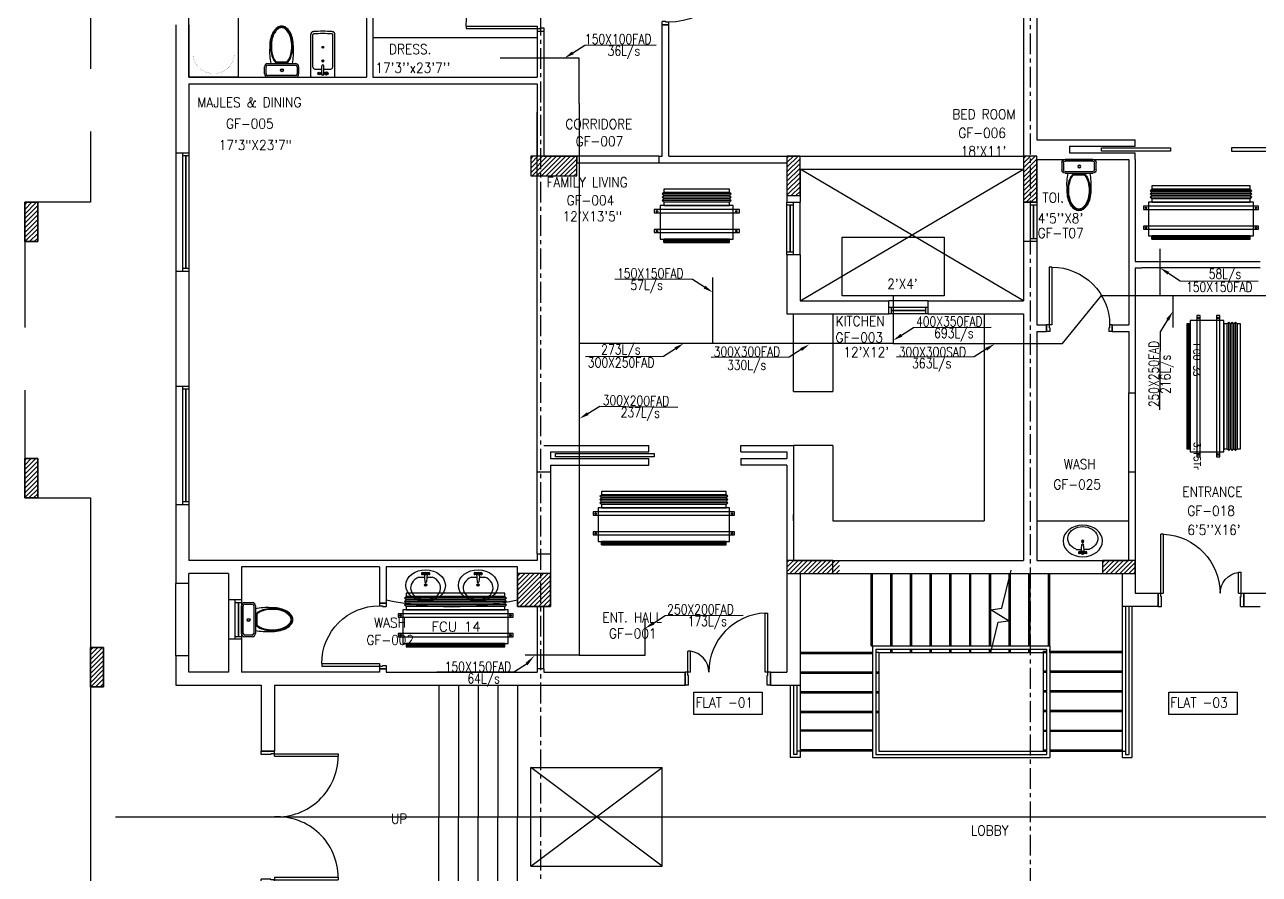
# Model space of a CAD drawing. Header units: millimetres. Extents: x -1288794 to 2153086, y -2701644 to -1335282.
# Drawn here: x 1251158 to 1269945, y -1492444 to -1479519 of the extents above; entities that cross this region are included whole.
import ezdxf

# ---------------------------------------------------------------- set-up
doc = ezdxf.new("R2010")
doc.units = ezdxf.units.MM
doc.header["$LTSCALE"] = 100
doc.linetypes.add('CENTER', pattern=[50.8, 31.75, -6.35, 6.35, -6.35])
doc.linetypes.add('DASHED2', pattern=[9.525, 6.35, -3.175])
for name, color, linetype in [('A-ANNO-TEXT', 8, 'Continuous'), ('A-DOOR', 4, 'Continuous'), ('A-FLOR-OVHD', 4, 'DASHED2'), ('A-FLOR-PFIX', 8, 'Continuous'), ('A-FLOR-SPCL', 8, 'Continuous'), ('A-FLOR-STRS', 8, 'Continuous'), ('A-GLAZ', 5, 'Continuous'), ('A-GRID', 253, 'CENTER'), ('A-WALL-FULL', 8, 'Continuous'), ('AC-FAD', 6, 'Continuous'), ('AC-FAD TEXT', 6, 'Continuous'), ('AC-HLTEXT', 100, 'Continuous'), ('AC-SAD TEXT', 3, 'Continuous'), ('FCU-AC', 160, 'Continuous'), ('LINE', 1, 'Continuous'), ('S-COL- HACT.', 9, 'Continuous'), ('S-COL.', 8, 'Continuous')]:
    doc.layers.add(name, color=color, linetype=linetype)
doc.styles.add('ROMAND', font='romand')
doc.styles.add('ROMANS', font='romans.shx', dxfattribs={"width": 0.8})
doc.styles.add('SIMPLEX', font='simplex.shx', dxfattribs={"width": 0.8})
pattern_1 = [(45, (2375513.17, -1109556.65), (-35.355339, 35.355339), [])]

# ---------------------------------------------------------------- blocks, each defined once
blk = doc.blocks.new('D-200-DOUBLE')
for p, q in [((40, 200), (40, 1170)), ((40, 1170), (80, 1170)), ((80, 200), (80, 1170)), ((1920, 200), (1920, 1170)), ((1920, 1170), (1960, 1170)), ((1960, 200), (1960, 1170)), ((80, 200), (0, 200)), ((0, 200), (0, 0)), ((40, 200), (40, 148)), ((1920, 200), (1960, 200)), ((2000, 200), (1960, 200)), ((1960, 200), (1960, 148)), ((2000, 200), (2000, 0)), ((50, 0), (0, 0)), ((40, 148), (50, 148)), ((50, 148), (50, 0)), ((1950, 148), (1950, 0)), ((1960, 148), (1950, 148)), ((2000, 0), (1950, 0))]:
    blk.add_line(p, q)
at = {"linetype": 'Continuous'}
for centre, start, end in [((73, 242), 357.4314, 89.5378), ((1927, 242), 90.4622, 182.5686)]:
    blk.add_arc(centre, 928, start, end, dxfattribs=at)
blk = doc.blocks.new('D-120-R1')
for p, q in [((-80, 1180), (-40, 1180)), ((-80, 1180), (-80, 100)), ((-40, 1180), (-40, 55)), ((-1200, 100), (-1160, 100)), ((-1200, 100), (-1200, 0)), ((-1160, 100), (-1160, 55)), ((-1160, 55), (-1150, 55)), ((-1150, 55), (-1150, 0)), ((-80, 100), (0, 100)), ((-50, 55), (-40, 55)), ((-50, 55), (-50, 0)), ((-50, 0), (0, 0)), ((0, 100), (0, 0)), ((-1200, 0), (-1150, 0))]:
    blk.add_line(p, q)
at = {"linetype": 'Continuous'}
blk.add_arc((-80, 100), 1080, 90, 180, dxfattribs=at)
blk = doc.blocks.new('D-100-R1')
for p, q in [((-80, 980), (-80, 100)), ((-80, 980), (-40, 980)), ((-40, 980), (-40, 55)), ((-1000, 100), (-1000, 0)), ((-1000, 100), (-960, 100)), ((-960, 100), (-960, 55)), ((-960, 55), (-950, 55)), ((-950, 55), (-950, 0)), ((-80, 100), (0, 100)), ((-50, 55), (-50, 0)), ((-50, 55), (-40, 55)), ((-50, 0), (0, 0)), ((0, 100), (0, 0)), ((-1000, 0), (-950, 0))]:
    blk.add_line(p, q)
at = {"linetype": 'Continuous'}
blk.add_arc((-80, 100), 880, 90, 180, dxfattribs=at)
blk = doc.blocks.new('WC-1')
for p, q in [((-210, 0), (210, 0)), ((-260, -160), (-260, -50)), ((-235, -160), (-235, -50)), ((-210, -25), (210, -25)), ((210, -185), (-210, -185)), ((235, -50), (235, -160)), ((260, -50), (260, -160)), ((210, -210), (-210, -210)), ((91, -223), (-91, -223)), ((86, -235), (-86, -235))]:
    blk.add_line(p, q)
for radius in [22.1, 17.1]:
    blk.add_circle((-6, -107), radius)
for centre, radius, start, end in [((-210, -50), 50, 90, 180), ((-210, -160), 50, 180, 270), ((-210, -50), 25, 90, 180), ((-210, -160), 25, 180, 270), ((210, -50), 50, 360, 90), ((210, -50), 25, 360, 90), ((210, -160), 25, 270, 360), ((210, -160), 50, 270, 360), ((722, -383), 904, 168.9529, 184.0632), ((352, -470), 520, 166.4766, 180), ((352, -470), 507, 166.4766, 180), ((178, -428), 341, 149.8586, 166.4766), ((178, -428), 328, 149.8586, 166.4766), ((69, -365), 214, 138.4152, 149.8586), ((69, -365), 201, 139.9943, 149.8586), ((-69, -365), 201, 30.1414, 40.0057), ((-69, -365), 214, 30.1414, 41.5848), ((-178, -428), 328, 13.5234, 30.1414), ((-178, -428), 341, 13.5234, 30.1414), ((-352, -470), 507, 360, 13.5234), ((-352, -470), 520, 360, 13.5234), ((352, -470), 532, 177.5541, 180), ((352, -470), 532, 180, 193.5234), ((352, -470), 520, 180, 193.5234), ((352, -470), 507, 180, 193.5234), ((-352, -470), 507, 346.4766, 360), ((-352, -470), 520, 346.4766, 360), ((-352, -470), 532, 346.4766, 360), ((-352, -470), 532, 360, 2.4459), ((178, -512), 353, 193.5234, 210.1414), ((178, -512), 341, 193.5234, 210.1414), ((178, -512), 328, 193.5234, 210.1414), ((69, -575), 226, 210.1414, 234.4972), ((69, -575), 214, 210.1414, 234.4972), ((69, -575), 201, 210.1414, 234.4972), ((0, -672), 95.9, 234.4972, 270), ((0, -672), 83.4, 234.4972, 270), ((0, -672), 83.4, 270, 305.5028), ((0, -672), 95.9, 270, 305.5028), ((-69, -575), 201, 305.5028, 329.8586), ((-69, -575), 214, 305.5028, 329.8586), ((-69, -575), 226, 305.5028, 329.8586), ((-178, -512), 328, 329.8586, 346.4766), ((-178, -512), 341, 329.8586, 346.4766), ((-178, -512), 353, 329.8586, 346.4766), ((0, -672), 108, 234.4972, 270), ((0, -672), 108, 270, 305.5028)]:
    blk.add_arc(centre, radius, start, end)
at = {"linetype": 'Continuous', "ltscale": 50}
blk.add_arc((-722, -383), 904, 355.9368, 11.0471, dxfattribs=at)
blk = doc.blocks.new('BIDET-1')
for p, q in [((175, 0), (-175, 0)), ((-185, -10), (-185, -649)), ((-150, -155), (-150, -649)), ((-15, -125), (-120, -125)), ((-39, -59), (-69, -59)), ((-54, -44), (-54, -74)), ((-15, -54), (-15, -174)), ((15, -54), (15, -174)), ((120, -125), (15, -125)), ((39, -59), (69, -59)), ((54, -44), (54, -74)), ((150, -155), (150, -649)), ((185, -10), (185, -649)), ((12, -250), (-12, -250)), ((-9, -259), (9, -241)), ((-9, -241), (9, -259)), ((0, -238), (0, -262))]:
    blk.add_line(p, q)
for centre, radius in [((-54, -59), 25), ((-54, -59), 20), ((-54, -59), 15.2), ((-54, -59), 10.2), ((54, -59), 20), ((54, -59), 15.2), ((54, -59), 10.2), ((0, -250), 17.5), ((0, -250), 12.5), ((0, -457), 12.5), ((0, -457), 10)]:
    blk.add_circle(centre, radius)
for centre, radius, start, end in [((-175, -10), 10, 90, 180), ((175, -10), 10, 0, 90), ((-120, -155), 30, 90, 180), ((0, -54), 20, 318.5904, 221.4096), ((0, -54), 15, 0, 180), ((0, -174), 15, 180, 0), ((120, -155), 30, 0, 90), ((-140, -649), 45, 180, 265.2062), ((-140, -649), 10, 180, 265.2062), ((0, 1020), 1720, 265.2062, 274.7938), ((0, 1020), 1685, 265.2062, 274.7938), ((140, -649), 10, 274.7938, 0), ((140, -649), 45, 274.7938, 0)]:
    blk.add_arc(centre, radius, start, end)
blk = doc.blocks.new('BT-2')
blk.add_lwpolyline([(0, 750), (1700, 750), (1700, 0), (0, 0)], close=True)
at = {"const_width": 2}
blk.add_lwpolyline([(60, 690), (1340, 690, -0.414214), (1640, 390), (1640, 360, -0.414214), (1340, 60), (60, 60)], format="xyb", close=True, dxfattribs=at)
blk.add_circle((125, 375), 31.9)
blk = doc.blocks.new('W-180')
for p, q in [((1800, 100), (0, 100)), ((1800, 0), (0, 0)), ((40, 0), (40, 100)), ((1760, 100), (1760, 0))]:
    blk.add_line(p, q)
at = {"linetype": 'Continuous'}
for p, q in [((1760, 53), (40, 53)), ((1760, 47), (40, 47))]:
    blk.add_line(p, q, dxfattribs=at)
blk = doc.blocks.new('W-80')
for p, q in [((800, 100), (0, 100)), ((800, 0), (0, 0)), ((40, 0), (40, 100)), ((760, 100), (760, 0))]:
    blk.add_line(p, q)
at = {"linetype": 'Continuous'}
for p, q in [((760, 53), (40, 53)), ((760, 47), (40, 47))]:
    blk.add_line(p, q, dxfattribs=at)
blk = doc.blocks.new('D-130-R')
for p, q in [((1220, 200), (1220, 1100)), ((1220, 1100), (1260, 1100)), ((1260, 200), (1260, 1100)), ((80, 520), (40, 520)), ((40, 200), (40, 520)), ((80, 200), (80, 520)), ((0, 0), (0, 200)), ((80, 200), (0, 200)), ((40, 150), (40, 200)), ((1300, 200), (1220, 200)), ((1260, 150), (1260, 200)), ((1300, 0), (1300, 200)), ((50, 0), (0, 0)), ((50, 150), (40, 150)), ((50, 0), (50, 150)), ((1260, 150), (1250, 150)), ((1250, 0), (1250, 150)), ((1300, 0), (1250, 0))]:
    blk.add_line(p, q)
for centre, radius, start, end in [((1260, 200), 900, 92.5473, 180), ((40, 200), 320, 0, 82.8192)]:
    blk.add_arc(centre, radius, start, end)
blk = doc.blocks.new('LAV-2')
for p, q in [((-21, 393), (-55, 399)), ((-24, 385), (-49, 381)), ((-24, 377), (-49, 381)), ((-25, 381), (-13, 258)), ((-19, 381), (17, 381)), ((-1, 363), (-1, 399)), ((23, 381), (11, 257)), ((53, 399), (20, 393)), ((47, 381), (23, 385)), ((47, 381), (23, 376)), ((-102, 330), (-23, 330)), ((-21, 369), (-55, 363)), ((53, 363), (20, 369)), ((21, 329), (101, 329))]:
    blk.add_line(p, q)
for centre, radius in [((-1, 381), 24), ((-1, 381), 18), ((-1, 209), 18), ((-1, 209), 13.2)]:
    blk.add_circle(centre, radius)
blk.add_arc((-1, 257), 12, 179.8053, 359.8053)
for centre, major_axis, ratio in [((-1, 202), (-300, 1), 0.8), ((53, 381), (0.1, 18), 0.333333)]:
    blk.add_ellipse(centre, major_axis=major_axis, ratio=ratio)
at = {"extrusion": (0, 0, -1)}
blk.add_ellipse((-55, 381), major_axis=(0.1, 18), ratio=0.333333, dxfattribs=at)
blk.add_ellipse((-1, 166), major_axis=(-228, 1), ratio=0.8, start_param=5.174, end_param=10.533963)
for points, knots in [([(-55, 365), (-55, 366), (-55, 366), (-55, 366), (-55, 366), (-56, 367), (-56, 368), (-57, 370), (-57, 371), (-58, 374), (-58, 375), (-58, 379), (-58, 381), (-58, 386), (-58, 388), (-57, 392), (-57, 393), (-56, 394), (-56, 395), (-55, 396), (-55, 396), (-55, 396), (-55, 397), (-55, 397)], [3.378318, 3.378318, 3.378318, 3.378318, 3.519844, 3.519844, 3.66137, 3.66137, 3.925951, 3.925951, 4.190531, 4.190531, 4.455112, 4.455112, 4.86737, 4.86737, 5.279628, 5.279628, 5.565785, 5.565785, 5.785568, 5.785568, 5.957, 5.957, 6.04646, 6.04646, 6.04646, 6.04646]), ([(-55, 397), (-55, 397), (-54, 396), (-54, 396), (-54, 396), (-53, 395), (-53, 394), (-52, 392), (-52, 391), (-52, 388), (-51, 387), (-51, 383), (-51, 381), (-51, 376), (-52, 374), (-52, 370), (-53, 369), (-53, 368), (-54, 367), (-54, 366), (-54, 366), (-55, 366), (-55, 365), (-55, 365)], [0.236726, 0.236726, 0.236726, 0.236726, 0.378252, 0.378252, 0.519778, 0.519778, 0.784358, 0.784358, 1.048939, 1.048939, 1.313519, 1.313519, 1.725777, 1.725777, 2.138035, 2.138035, 2.424192, 2.424192, 2.643976, 2.643976, 2.815407, 2.815407, 2.904867, 2.904867, 2.904867, 2.904867]), ([(53, 396), (53, 396), (53, 396), (53, 396), (53, 395), (52, 394), (52, 394), (51, 392), (51, 390), (50, 388), (50, 386), (50, 383), (50, 380), (50, 376), (50, 373), (51, 370), (51, 369), (52, 367), (52, 367), (53, 366), (53, 365), (53, 365), (53, 365), (53, 365)], [0.236726, 0.236726, 0.236726, 0.236726, 0.378252, 0.378252, 0.519778, 0.519778, 0.784358, 0.784358, 1.048939, 1.048939, 1.313519, 1.313519, 1.725777, 1.725777, 2.138035, 2.138035, 2.424192, 2.424192, 2.643976, 2.643976, 2.815407, 2.815407, 2.904867, 2.904867, 2.904867, 2.904867]), ([(53, 365), (53, 365), (53, 365), (54, 366), (54, 366), (55, 367), (55, 368), (56, 370), (56, 371), (56, 373), (57, 375), (57, 379), (57, 381), (57, 386), (56, 388), (56, 391), (55, 392), (55, 394), (54, 395), (54, 396), (54, 396), (54, 396), (53, 396), (53, 396)], [3.378318, 3.378318, 3.378318, 3.378318, 3.519844, 3.519844, 3.66137, 3.66137, 3.925951, 3.925951, 4.190531, 4.190531, 4.455112, 4.455112, 4.86737, 4.86737, 5.279628, 5.279628, 5.565785, 5.565785, 5.785568, 5.785568, 5.957, 5.957, 6.04646, 6.04646, 6.04646, 6.04646])]:
    blk.add_open_spline(points, degree=3, knots=knots)
blk = doc.blocks.new('W-60')
for p, q in [((600, 100), (0, 100)), ((600, 0), (0, 0)), ((40, 0), (40, 100)), ((560, 100), (560, 0))]:
    blk.add_line(p, q)
at = {"linetype": 'Continuous'}
for p, q in [((560, 53), (40, 53)), ((560, 47), (40, 47))]:
    blk.add_line(p, q, dxfattribs=at)
blk = doc.blocks.new('fcu 3.5 tr')
at = {"layer": 'FCU-AC'}
h = blk.add_hatch(dxfattribs=at)
h.set_pattern_fill('NET', color=3)
h.paths.add_polyline_path([(100970, -1580238), (99070, -1580238), (99070, -1580288), (100970, -1580288)])
for p, q in [((99045, -1579550), (99070, -1579525)), ((100995, -1579550), (99045, -1579550)), ((99045, -1579550), (99070, -1579575)), ((99045, -1579600), (99070, -1579575)), ((100995, -1579600), (99045, -1579600)), ((99045, -1579600), (99070, -1579625)), ((99045, -1579650), (99070, -1579625)), ((100995, -1579650), (99045, -1579650)), ((99045, -1579650), (99070, -1579675)), ((100970, -1579525), (99070, -1579525)), ((100970, -1579575), (99070, -1579575)), ((100970, -1579575), (99070, -1579575)), ((100970, -1579625), (99070, -1579625)), ((100970, -1579625), (99070, -1579625)), ((100995, -1579550), (100970, -1579525)), ((100995, -1579550), (100970, -1579575)), ((100995, -1579600), (100970, -1579575)), ((100995, -1579600), (100970, -1579625)), ((100995, -1579650), (100970, -1579625)), ((100995, -1579650), (100970, -1579675))]:
    blk.add_line(p, q, dxfattribs=at)
at = {"layer": 'FCU-AC', "color": 1}
for p, q in [((100970, -1579475), (99070, -1579475)), ((99070, -1579475), (99070, -1579525)), ((99070, -1579525), (100970, -1579525)), ((100970, -1579525), (100970, -1579475)), ((100970, -1579675), (99070, -1579675)), ((99070, -1579675), (99070, -1579725)), ((99070, -1579725), (100970, -1579725)), ((100970, -1579725), (100970, -1579675))]:
    blk.add_line(p, q, dxfattribs=at)
at = {"layer": 'FCU-AC', "color": 6}
for points in [[(98945, -1579838), (101095, -1579838), (101095, -1579788), (98945, -1579788)], [(98945, -1580138), (101095, -1580138), (101095, -1580088), (98945, -1580088)]]:
    blk.add_lwpolyline(points, close=True, dxfattribs=at)
at = {"layer": 'FCU-AC'}
blk.add_lwpolyline([(99020, -1580238), (101020, -1580238), (101020, -1579725), (99020, -1579725)], close=True, dxfattribs=at)
at = {"layer": 'FCU-AC', "color": 3}
blk.add_lwpolyline([(99070, -1580288), (100970, -1580288), (100970, -1580238), (99070, -1580238)], close=True, dxfattribs=at)
at = {"layer": 'FCU-AC', "color": 6}
for centre in [(98982, -1579813), (101057, -1579813), (98982, -1580113), (101057, -1580113)]:
    blk.add_circle(centre, 12.5, dxfattribs=at)
blk = doc.blocks.new('fcu 2.5 tr')
h = blk.add_hatch()
h.set_pattern_fill('NET', color=3)
h.paths.add_polyline_path([(83172, -1587743), (81672, -1587743), (81672, -1587793), (83172, -1587793)])
at = {"layer": 'FCU-AC', "color": 1}
for p, q in [((83172, -1586980), (81672, -1586980)), ((81672, -1586980), (81672, -1587030)), ((83172, -1587030), (83172, -1586980)), ((81672, -1587030), (83172, -1587030)), ((83172, -1587180), (81672, -1587180)), ((81672, -1587180), (81672, -1587230)), ((81672, -1587230), (83172, -1587230)), ((83172, -1587230), (83172, -1587180))]:
    blk.add_line(p, q, dxfattribs=at)
at = {"layer": 'FCU-AC'}
for p, q in [((81672, -1587030), (81647, -1587055)), ((83197, -1587055), (81647, -1587055)), ((81672, -1587080), (81647, -1587055)), ((81672, -1587080), (81647, -1587105)), ((83197, -1587105), (81647, -1587105)), ((81672, -1587130), (81647, -1587105)), ((81672, -1587130), (81647, -1587155)), ((83197, -1587155), (81647, -1587155)), ((81672, -1587180), (81647, -1587155)), ((83172, -1587030), (81672, -1587030)), ((83172, -1587080), (81672, -1587080)), ((83172, -1587080), (81672, -1587080)), ((83172, -1587130), (81672, -1587130)), ((83172, -1587130), (81672, -1587130)), ((83197, -1587055), (83172, -1587030)), ((83197, -1587055), (83172, -1587080)), ((83197, -1587105), (83172, -1587080)), ((83197, -1587105), (83172, -1587130)), ((83197, -1587155), (83172, -1587130)), ((83197, -1587155), (83172, -1587180))]:
    blk.add_line(p, q, dxfattribs=at)
at = {"layer": 'FCU-AC', "color": 6}
for points in [[(81547, -1587343), (83297, -1587343), (83297, -1587293), (81547, -1587293)], [(81547, -1587643), (83297, -1587643), (83297, -1587593), (81547, -1587593)]]:
    blk.add_lwpolyline(points, close=True, dxfattribs=at)
at = {"layer": 'FCU-AC'}
blk.add_lwpolyline([(81622, -1587743), (83222, -1587743), (83222, -1587230), (81622, -1587230)], close=True, dxfattribs=at)
at = {"layer": 'FCU-AC', "color": 3}
blk.add_lwpolyline([(81672, -1587793), (83172, -1587793), (83172, -1587743), (81672, -1587743)], close=True, dxfattribs=at)
at = {"layer": 'FCU-AC', "color": 6}
for centre in [(81584, -1587318), (83259, -1587318), (81584, -1587618), (83259, -1587618)]:
    blk.add_circle(centre, 12.5, dxfattribs=at)
blk = doc.blocks.new('fcu-1    1.5 tr')
h = blk.add_hatch()
h.set_pattern_fill('NET', color=3)
h.paths.add_polyline_path([(78733, -1589179), (77733, -1589179), (77733, -1589229), (78733, -1589229)])
at = {"color": 3}
blk.add_lwpolyline([(77733, -1589229), (78733, -1589229), (78733, -1589179), (77733, -1589179)], close=True, dxfattribs=at)
at = {"layer": 'FCU-AC', "color": 5}
for p, q in [((77733, -1588466), (77708, -1588491)), ((78758, -1588491), (78733, -1588466)), ((78758, -1588491), (77708, -1588491)), ((77733, -1588516), (77708, -1588491)), ((77733, -1588516), (77708, -1588541)), ((78758, -1588541), (77708, -1588541)), ((77733, -1588566), (77708, -1588541)), ((77733, -1588566), (77708, -1588591)), ((78758, -1588591), (77708, -1588591)), ((77733, -1588616), (77708, -1588591)), ((78733, -1588516), (77733, -1588516)), ((78733, -1588566), (77733, -1588566)), ((78758, -1588491), (78733, -1588516)), ((78758, -1588541), (78733, -1588516)), ((78758, -1588541), (78733, -1588566)), ((78758, -1588591), (78733, -1588566)), ((78758, -1588591), (78733, -1588616))]:
    blk.add_line(p, q, dxfattribs=at)
at = {"layer": 'FCU-AC', "color": 1}
for p, q in [((78733, -1588416), (77733, -1588416)), ((77733, -1588416), (77733, -1588466)), ((77733, -1588466), (78733, -1588466)), ((78733, -1588466), (78733, -1588416)), ((78733, -1588616), (77733, -1588616)), ((77733, -1588616), (77733, -1588666)), ((77733, -1588666), (78733, -1588666)), ((78733, -1588666), (78733, -1588616))]:
    blk.add_line(p, q, dxfattribs=at)
at = {"layer": 'FCU-AC'}
for p, q in [((78733, -1588466), (77733, -1588466)), ((78788, -1588666), (77678, -1588666)), ((77678, -1588666), (77678, -1589179)), ((78788, -1589179), (78788, -1588666)), ((77678, -1589179), (78788, -1589179))]:
    blk.add_line(p, q, dxfattribs=at)
at = {"layer": 'FCU-AC', "color": 2}
for p, q in [((78733, -1588516), (77733, -1588516)), ((78733, -1588566), (77733, -1588566))]:
    blk.add_line(p, q, dxfattribs=at)
at = {"layer": 'FCU-AC', "color": 6}
for points in [[(77583, -1588779), (78883, -1588779), (78883, -1588729), (77583, -1588729)], [(77583, -1589079), (78883, -1589079), (78883, -1589029), (77583, -1589029)]]:
    blk.add_lwpolyline(points, close=True, dxfattribs=at)
for centre in [(77629, -1588755), (78837, -1588755), (77629, -1589055), (78837, -1589055)]:
    blk.add_circle(centre, 12.5, dxfattribs=at)

msp = doc.modelspace()

# ---------------------------------------------------------------- hatches: boundary and pattern name
at = {"layer": 'S-COL- HACT.', "linetype": 'Continuous', "ltscale": 3}
h = msp.add_hatch(dxfattribs=at)
h.set_pattern_fill('ANSI31', color=256, scale=400, style=0)
h.set_pattern_definition(pattern_1)
h.paths.add_polyline_path([(1259558, -1481518.6), (1258858, -1481518.6), (1258858, -1481818.6), (1259558, -1481818.6)])
h = msp.add_hatch(dxfattribs=at)
h.set_pattern_fill('ANSI31', color=256, scale=400, style=0)
h.set_pattern_definition(pattern_1)
h.paths.add_polyline_path([(1262758, -1481518.6), (1262758, -1482118.6), (1262958, -1482118.6), (1262958, -1481518.6)])
h = msp.add_hatch(dxfattribs=at)
h.set_pattern_fill('ANSI31', color=256, scale=400, style=0)
h.set_pattern_definition(pattern_1)
h.paths.add_polyline_path([(1266358, -1481518.6), (1266358, -1482218.6), (1266558, -1482218.6), (1266558, -1481518.6)])
h = msp.add_hatch(dxfattribs=at)
h.set_pattern_fill('ANSI31', color=256, scale=400, style=0)
h.set_pattern_definition(pattern_1)
h.paths.add_polyline_path([(1251158, -1482218.6), (1251158, -1482818.6), (1251358, -1482818.6), (1251358, -1482218.6)])
h = msp.add_hatch(dxfattribs=at)
h.set_pattern_fill('ANSI31', color=256, scale=400, style=0)
h.set_pattern_definition(pattern_1)
h.paths.add_polyline_path([(1251158, -1486118.6), (1251158, -1486718.6), (1251358, -1486718.6), (1251358, -1486118.6)])
h = msp.add_hatch(dxfattribs=at)
h.set_pattern_fill('ANSI31', color=256, scale=400, style=0)
h.set_pattern_definition(pattern_1)
h.paths.add_polyline_path([(1262758, -1487868.6), (1263558, -1487868.6), (1263558, -1487668.6), (1262758, -1487668.6)])
h = msp.add_hatch(dxfattribs=at)
h.set_pattern_fill('ANSI31', color=256, scale=400, style=0)
h.set_pattern_definition(pattern_1)
h.paths.add_polyline_path([(1267558, -1487868.6), (1268058, -1487868.6), (1268058, -1487668.6), (1267558, -1487668.6)])
h = msp.add_hatch(dxfattribs=at)
h.set_pattern_fill('ANSI31', color=256, scale=400, style=0)
h.set_pattern_definition(pattern_1)
h.paths.add_polyline_path([(1258658, -1488368.6), (1259158, -1488368.6), (1259158, -1487868.6), (1258658, -1487868.6)])
h = msp.add_hatch(dxfattribs=at)
h.set_pattern_fill('ANSI31', color=256, scale=400, style=0)
h.set_pattern_definition(pattern_1)
h.paths.add_polyline_path([(1258658, -1488368.6), (1259158, -1488368.6), (1259158, -1487868.6), (1258658, -1487868.6)])
h = msp.add_hatch(dxfattribs=at)
h.set_pattern_fill('ANSI31', color=256, scale=400, style=0)
h.set_pattern_definition(pattern_1)
h.paths.add_polyline_path([(1252158, -1488993.6), (1252158, -1489593.6), (1252358, -1489593.6), (1252358, -1488993.6)])

# ---------------------------------------------------------------- linework, layer by layer
for p, q in [((1258958, -1479718.6), (1256458, -1479718.6)), ((1256458, -1480318.6), (1258958, -1480318.6)), ((1258958, -1486318.6), (1258958, -1480850))]:
    msp.add_line(p, q)
at = {"layer": 'A-ANNO-TEXT', "color": 5}
for points in [[(1261339, -1489671.5), (1262381.3, -1489671.5), (1262381.3, -1490013.9), (1261339, -1490013.9)], [(1268567.1, -1489671.5), (1269609.4, -1489671.5), (1269609.4, -1490013.9), (1268567.1, -1490013.9)]]:
    msp.add_lwpolyline(points, close=True, dxfattribs=at)
at = {"layer": 'A-DOOR', "ltscale": 3}
for points in [[(1267542, -1481443.6), (1267542, -1481393.6), (1268592, -1481393.6), (1268592, -1481443.6), (1267542, -1481443.6)], [(1270574, -1481443.6), (1270574, -1481393.6), (1269524, -1481393.6), (1269524, -1481443.6), (1270574, -1481443.6)], [(1259237.9, -1486093.6), (1259237.9, -1486043.6), (1260737.9, -1486043.6), (1260737.9, -1486093.6), (1259237.9, -1486093.6)]]:
    msp.add_lwpolyline(points, dxfattribs=at)
at = {"layer": 'A-FLOR-OVHD', "linetype": 'Continuous', "ltscale": 3}
for p, q in [((1260808, -1481518.6), (1259558, -1481518.6)), ((1259558, -1481618.6), (1260808, -1481618.6)), ((1268158, -1483118.6), (1269958, -1483118.6)), ((1269958, -1483218.6), (1268158, -1483218.6)), ((1267958, -1486318.6), (1267958, -1485118.6)), ((1267958, -1486318.6), (1267958, -1485118.6)), ((1268058, -1485118.6), (1268058, -1486318.6)), ((1268058, -1485118.6), (1268058, -1486318.6)), ((1258958, -1487568.6), (1258958, -1486318.6)), ((1259158, -1486318.6), (1259158, -1487568.6)), ((1251158, -1486718.6), (1252158, -1486718.6)), ((1251158, -1486718.6), (1252158, -1486718.6)), ((1252158, -1486718.6), (1252158, -1496418.6)), ((1252158, -1486718.6), (1252158, -1496418.6)), ((1258958, -1488368.6), (1258958, -1489318.6)), ((1259058, -1489318.6), (1259058, -1488368.6))]:
    msp.add_line(p, q, dxfattribs=at)
at = {"layer": 'A-FLOR-OVHD', "linetype": 'Continuous'}
for p, q in [((1264058, -1488968.6), (1264058, -1487868.6)), ((1264358, -1488968.6), (1264358, -1487868.6)), ((1264658, -1488968.6), (1264658, -1487868.6)), ((1264958, -1488968.6), (1264958, -1487868.6)), ((1265258, -1488968.6), (1265258, -1487868.6)), ((1265558, -1488968.6), (1265558, -1487868.6)), ((1265858, -1488968.6), (1265858, -1487868.6)), ((1266158, -1488968.6), (1266158, -1487868.6)), ((1266758, -1488968.6), (1266758, -1487868.6)), ((1264058, -1489068.6), (1262958, -1489068.6)), ((1266758, -1489068.6), (1267858, -1489068.6)), ((1264058, -1489368.6), (1262958, -1489368.6)), ((1266758, -1489368.6), (1267858, -1489368.6)), ((1264058, -1489668.6), (1262958, -1489668.6)), ((1266758, -1489668.6), (1267858, -1489668.6)), ((1264058, -1489968.6), (1262958, -1489968.6)), ((1266758, -1489968.6), (1267858, -1489968.6)), ((1264058, -1490268.6), (1262958, -1490268.6)), ((1266758, -1490268.6), (1267858, -1490268.6)), ((1262958, -1490568.6), (1262908, -1490568.6)), ((1264058, -1490568.6), (1262958, -1490568.6)), ((1266758, -1490568.6), (1267858, -1490568.6)), ((1267858, -1490568.6), (1267908, -1490568.6))]:
    msp.add_line(p, q, dxfattribs=at)
at = {"layer": 'A-FLOR-OVHD', "ltscale": 3}
msp.add_lwpolyline([(1274758, -1472568.6), (1266358, -1472568.6), (1266358, -1473868.6), (1265058, -1473868.6), (1265058, -1472568.6), (1260758, -1472568.6), (1260758, -1472968.6), (1259058, -1472968.6), (1259058, -1472568.6), (1252158, -1472568.6), (1252158, -1482218.6), (1251158, -1482218.6), (1251158, -1486718.6)], dxfattribs=at)
at = {"layer": 'A-FLOR-SPCL', "ltscale": 3}
for p, q in [((1262958, -1483718.6), (1266358, -1481718.6)), ((1266358, -1483718.6), (1262958, -1481718.6)), ((1262858, -1485098.6), (1262858, -1483918.6)), ((1263458, -1483918.6), (1263458, -1485098.6)), ((1265758, -1483918.6), (1265758, -1487068.6)), ((1262858, -1485098.6), (1263458, -1485098.6)), ((1263458, -1485918.6), (1262858, -1485918.6)), ((1263458, -1485918.6), (1263458, -1487068.6)), ((1263458, -1487068.6), (1265758, -1487068.6)), ((1266558, -1487068.6), (1267958, -1487068.6)), ((1257458, -1489568.6), (1257458, -1491568.6)), ((1257758, -1489568.6), (1257758, -1491568.6)), ((1258058, -1489568.6), (1258058, -1491568.6)), ((1258358, -1489568.6), (1258358, -1491568.6)), ((1258658, -1489568.6), (1258658, -1491568.6)), ((1257458, -1493568.6), (1257458, -1491568.6)), ((1257758, -1493568.6), (1257758, -1491568.6)), ((1258058, -1493568.6), (1258058, -1491568.6)), ((1258358, -1493568.6), (1258358, -1491568.6)), ((1258658, -1493568.6), (1258658, -1491568.6))]:
    msp.add_line(p, q, dxfattribs=at)
msp.add_arc((1257658, -1483551.9), 4821.5, 258.02979, 281.97021, dxfattribs=at)
at = {"layer": 'A-FLOR-STRS', "ltscale": 3}
for p, q in [((1264038, -1488968.6), (1264038, -1487868.6)), ((1264338, -1488968.6), (1264338, -1487868.6)), ((1264638, -1488968.6), (1264638, -1487868.6)), ((1264938, -1488968.6), (1264938, -1487868.6)), ((1265238, -1488968.6), (1265238, -1487868.6)), ((1265538, -1488968.6), (1265538, -1487868.6)), ((1265838, -1488968.6), (1265838, -1487868.6)), ((1266026.5, -1488394.4), (1266170.5, -1487818.6)), ((1266138, -1488968.6), (1266138, -1487868.6)), ((1266438, -1488968.6), (1266438, -1487868.6)), ((1266458, -1488968.6), (1266458, -1487868.6)), ((1266738, -1488968.6), (1266738, -1487868.6)), ((1265858, -1488418.6), (1266026.5, -1488394.4)), ((1266129.2, -1488588.1), (1265858, -1488418.6)), ((1267858, -1488368.6), (1267858, -1489368.6)), ((1267908, -1488368.6), (1267908, -1489356.1)), ((1267958, -1488368.6), (1267958, -1490618.6)), ((1268008, -1488368.6), (1268008, -1490668.6)), ((1265858, -1489068.6), (1265973.1, -1488608.3)), ((1265973.1, -1488608.3), (1266129.2, -1488588.1)), ((1264058, -1489088.6), (1262958, -1489088.6)), ((1264038, -1488968.6), (1266758, -1488968.6)), ((1264058, -1488968.6), (1264058, -1490668.6)), ((1264108, -1489018.6), (1264108, -1490618.6)), ((1264108, -1489018.6), (1266708, -1489018.6)), ((1264158, -1489068.6), (1264108, -1489068.6)), ((1264158, -1489068.6), (1266658, -1489068.6)), ((1264158, -1489068.6), (1264158, -1490268.6)), ((1264338, -1489068.6), (1264338, -1489018.6)), ((1264358, -1489068.6), (1264358, -1489018.6)), ((1264638, -1489068.6), (1264638, -1489018.6)), ((1264658, -1489068.6), (1264658, -1489018.6)), ((1264938, -1489068.6), (1264938, -1489018.6)), ((1264958, -1489068.6), (1264958, -1489018.6)), ((1265238, -1489068.6), (1265238, -1489018.6)), ((1265258, -1489068.6), (1265258, -1489018.6)), ((1265538, -1489068.6), (1265538, -1489018.6)), ((1265558, -1489068.6), (1265558, -1489018.6)), ((1265838, -1489068.6), (1265838, -1489018.6)), ((1265858, -1489068.6), (1265858, -1489018.6)), ((1266138, -1489068.6), (1266138, -1489018.6)), ((1266158, -1489068.6), (1266158, -1489018.6)), ((1266438, -1489068.6), (1266438, -1489018.6)), ((1266458, -1489068.6), (1266458, -1489018.6)), ((1266658, -1489048.6), (1266658, -1489668.6)), ((1266658, -1489048.6), (1266708, -1489048.6)), ((1266658, -1489048.6), (1266708, -1489048.6)), ((1266658, -1489068.6), (1266708, -1489068.6)), ((1266658, -1489068.6), (1266708, -1489068.6)), ((1266708, -1489018.6), (1266708, -1490618.6)), ((1266758, -1488968.6), (1266758, -1490668.6)), ((1266758, -1489068.6), (1266758, -1489018.6)), ((1266758, -1489048.6), (1267858, -1489048.6)), ((1264058, -1489388.6), (1262958, -1489388.6)), ((1264158, -1489368.6), (1264108, -1489368.6)), ((1264158, -1489388.6), (1264108, -1489388.6)), ((1266658, -1489348.6), (1266708, -1489348.6)), ((1266658, -1489368.6), (1266708, -1489368.6)), ((1266758, -1489348.6), (1267858, -1489348.6)), ((1267858, -1489368.6), (1267858, -1490668.6)), ((1267908, -1489356.1), (1267908, -1490618.6)), ((1262808, -1489568.6), (1262808, -1490668.6)), ((1262858, -1489568.6), (1262858, -1490618.6)), ((1262908, -1489568.6), (1262908, -1490618.6)), ((1262958, -1489568.6), (1262958, -1490668.6)), ((1266658, -1489648.6), (1266708, -1489648.6)), ((1266758, -1489648.6), (1267858, -1489648.6)), ((1264058, -1489688.6), (1262958, -1489688.6)), ((1264158, -1489668.6), (1264108, -1489668.6)), ((1264158, -1489688.6), (1264108, -1489688.6)), ((1266658, -1489668.6), (1266658, -1490568.6)), ((1266658, -1489668.6), (1266708, -1489668.6)), ((1264058, -1489988.6), (1262958, -1489988.6)), ((1264158, -1489968.6), (1264108, -1489968.6)), ((1264158, -1489988.6), (1264108, -1489988.6)), ((1266658, -1489948.6), (1266708, -1489948.6)), ((1266658, -1489968.6), (1266708, -1489968.6)), ((1266758, -1489948.6), (1267858, -1489948.6)), ((1264058, -1490248.6), (1262958, -1490248.6)), ((1264158, -1490268.6), (1264158, -1490568.6)), ((1266658, -1490248.6), (1266708, -1490248.6)), ((1266658, -1490268.6), (1266708, -1490268.6)), ((1266758, -1490248.6), (1267858, -1490248.6)), ((1264058, -1490548.6), (1262958, -1490548.6)), ((1264158, -1490568.6), (1266658, -1490568.6)), ((1266658, -1490548.6), (1266708, -1490548.6)), ((1266658, -1490568.6), (1266708, -1490568.6)), ((1266758, -1490548.6), (1267858, -1490548.6)), ((1262958, -1490668.6), (1262808, -1490668.6)), ((1262908, -1490618.6), (1262858, -1490618.6)), ((1264058, -1490668.6), (1266758, -1490668.6)), ((1264108, -1490618.6), (1266708, -1490618.6)), ((1267858, -1490668.6), (1268008, -1490668.6)), ((1267908, -1490618.6), (1267958, -1490618.6))]:
    msp.add_line(p, q, dxfattribs=at)
at = {"layer": 'A-GLAZ', "ltscale": 3}
for p, q in [((1253458, -1481468.6), (1253458, -1483268.6)), ((1262958, -1483018.6), (1262958, -1482218.6)), ((1266358, -1482218.6), (1266358, -1482818.6)), ((1264908, -1483718.6), (1264308, -1483718.6)), ((1253458, -1485018.6), (1253458, -1486818.6)), ((1253458, -1489118.6), (1253458, -1488018.6)), ((1253658, -1489118.6), (1253658, -1488018.6)), ((1254258, -1488268.6), (1254258, -1488868.6))]:
    msp.add_line(p, q, dxfattribs=at)
at = {"layer": 'A-GRID', "ltscale": 0.1}
for p, q in [((1259008, -1465142.6), (1259008, -1513277)), ((1266458, -1466442.6), (1266458, -1514577))]:
    msp.add_line(p, q, dxfattribs=at)
at = {"layer": 'A-WALL-FULL', "ltscale": 3}
for p, q in [((1266558, -1474068.6), (1266558, -1481268.6)), ((1266358, -1478218.6), (1266358, -1481518.6)), ((1256358, -1479318.6), (1256358, -1480318.6)), ((1256458, -1479318.6), (1256458, -1480318.6)), ((1253458, -1479518.6), (1253458, -1480218.6)), ((1253658, -1479518.6), (1253658, -1480318.6)), ((1258958, -1479618.6), (1259058, -1479618.6)), ((1258958, -1479618.6), (1258958, -1480318.6)), ((1259058, -1479618.6), (1259058, -1481518.6)), ((1260858, -1479518.6), (1260958, -1479518.6)), ((1260858, -1481518.6), (1260858, -1479518.6)), ((1260958, -1481518.6), (1260958, -1479518.6)), ((1253458, -1480218.6), (1253458, -1480218.6)), ((1253458, -1480218.6), (1253458, -1481468.6)), ((1253658, -1480318.6), (1256358, -1480318.6)), ((1253658, -1480418.6), (1258958, -1480418.6)), ((1253658, -1480418.6), (1253658, -1481468.6)), ((1258958, -1480418.6), (1258958, -1481518.6)), ((1266558, -1481268.6), (1268058, -1481268.6)), ((1267058, -1481368.6), (1268058, -1481368.6)), ((1267058, -1481368.6), (1267058, -1481468.6)), ((1268058, -1481368.6), (1268058, -1481268.6)), ((1253458, -1481468.6), (1253658, -1481468.6)), ((1253458, -1481468.6), (1253658, -1481468.6)), ((1259058, -1481518.6), (1259558, -1481518.6)), ((1259558, -1481518.6), (1259558, -1481618.6)), ((1260808, -1481518.6), (1260858, -1481518.6)), ((1260808, -1481518.6), (1260808, -1481618.6)), ((1260958, -1481518.6), (1266358, -1481518.6)), ((1266558, -1481568.6), (1266558, -1482218.6)), ((1266558, -1481568.6), (1267958, -1481568.6)), ((1267058, -1481468.6), (1268058, -1481468.6)), ((1267958, -1481568.6), (1267958, -1484086.6)), ((1268058, -1481568.6), (1268058, -1481468.6)), ((1268058, -1481568.6), (1268058, -1483118.6)), ((1260808, -1481618.6), (1262758, -1481618.6)), ((1262758, -1481618.6), (1262758, -1482218.6)), ((1262958, -1481718.6), (1266358, -1481718.6)), ((1262958, -1481718.6), (1262958, -1482218.6)), ((1266358, -1481718.6), (1266358, -1482218.6)), ((1251358, -1482218.6), (1251158, -1482218.6)), ((1251158, -1482218.6), (1251158, -1482818.6, 0)), ((1251358, -1482818.6), (1251358, -1482218.6)), ((1262758, -1482218.6), (1262958, -1482218.6)), ((1266558, -1482218.6), (1266358, -1482218.6)), ((1251158, -1482818.6, 0), (1251358, -1482818.6)), ((1266358, -1482818.6), (1266358, -1483718.6)), ((1266558, -1482818.6), (1266358, -1482818.6)), ((1266558, -1482818.6), (1266558, -1484086.6)), ((1262958, -1483018.6), (1262758, -1483018.6)), ((1262758, -1483018.6), (1262758, -1483918.6)), ((1262958, -1483018.6), (1262958, -1483718.6)), ((1253458, -1483268.6), (1253658, -1483268.6)), ((1253458, -1483268.6), (1253458, -1485018.6)), ((1253658, -1483268.6), (1253658, -1485018.6)), ((1268058, -1483118.6), (1268158, -1483118.6)), ((1268058, -1483218.6), (1268058, -1485118.6)), ((1268058, -1483218.6), (1268158, -1483218.6)), ((1262958, -1483718.6), (1264308, -1483718.6)), ((1264308, -1483918.6), (1264308, -1483718.6)), ((1264908, -1483718.6), (1266358, -1483718.6)), ((1264908, -1483918.6), (1264908, -1483718.6)), ((1262758, -1483918.6), (1264308, -1483918.6)), ((1264908, -1483918.6), (1266358, -1483918.6)), ((1266358, -1483918.6), (1266358, -1487068.6)), ((1266358, -1483918.6), (1266358, -1487668.6)), ((1266558, -1484086.6), (1266708, -1484086.6)), ((1266558, -1484186.6), (1266708, -1484186.6)), ((1266558, -1484186.6), (1266558, -1487668.6)), ((1266708, -1484186.6), (1266708, -1484086.6)), ((1267708, -1484086.6), (1267958, -1484086.6)), ((1267708, -1484186.6), (1267708, -1484086.6)), ((1267708, -1484186.6), (1267958, -1484186.6)), ((1267958, -1484186.6), (1267958, -1485118.6)), ((1253458, -1485018.6), (1253658, -1485018.6)), ((1267958, -1485118.6), (1268058, -1485118.6)), ((1259058, -1485918.6), (1260658, -1485918.6)), ((1259158, -1486018.6), (1260658, -1486018.6)), ((1259158, -1486018.6), (1259158, -1486118.6)), ((1260658, -1486018.6), (1260658, -1485918.6)), ((1262058, -1486018.6), (1262058, -1485918.6)), ((1262058, -1485918.6), (1262858, -1485918.6)), ((1262058, -1486018.6), (1262758, -1486018.6)), ((1262758, -1486018.6), (1262758, -1486118.6)), ((1262858, -1485918.6), (1262858, -1487668.6)), ((1251358, -1486118.6, 0), (1251158, -1486118.6, 0)), ((1251158, -1486118.6, 0), (1251158, -1486718.6)), ((1251358, -1486718.6, 0), (1251358, -1486118.6, 0)), ((1259158, -1486118.6), (1260658, -1486118.6)), ((1259158, -1486218.6), (1259158, -1486318.6)), ((1259158, -1486218.6), (1260658, -1486218.6)), ((1260658, -1486218.6), (1260658, -1486118.6)), ((1262058, -1486118.6), (1262758, -1486118.6)), ((1262058, -1486118.6), (1262058, -1486218.6)), ((1262758, -1486218.6), (1262058, -1486218.6)), ((1262758, -1486218.6), (1262758, -1489368.6)), ((1258958, -1486318.6), (1259158, -1486318.6)), ((1267958, -1486318.6), (1268058, -1486318.6)), ((1267958, -1487668.6), (1267958, -1486318.6)), ((1268058, -1486318.6), (1268058, -1488168.6)), ((1251158, -1486718.6), (1251358, -1486718.6, 0)), ((1253458, -1486818.6), (1253458, -1488018.6)), ((1253458, -1486818.6), (1253658, -1486818.6)), ((1253658, -1486818.6), (1253658, -1487668.6)), ((1262858, -1487068.6), (1262858, -1486968.6)), ((1258958, -1487568.6), (1259158, -1487568.6)), ((1258958, -1487568.6), (1258958, -1487668.6)), ((1259158, -1487568.6), (1259158, -1488368.6)), ((1258958, -1487668.6), (1253658, -1487668.6)), ((1254458, -1487768.6), (1254458, -1488268.6)), ((1256558, -1487768.6), (1254458, -1487768.6)), ((1256558, -1487768.6), (1256558, -1488318.6)), ((1256658, -1487768.6), (1256658, -1488318.6)), ((1258658, -1487768.6), (1256658, -1487768.6)), ((1258658, -1488368.6), (1258658, -1487768.6)), ((1262858, -1487668.6), (1266358, -1487668.6)), ((1266558, -1487668.6), (1267958, -1487668.6)), ((1254258, -1487868.6), (1253658, -1487868.6)), ((1253658, -1488018.6), (1253658, -1487868.6)), ((1254258, -1487868.6), (1254258, -1488268.6)), ((1262958, -1487868.6), (1267858, -1487868.6)), ((1262958, -1487868.6), (1262958, -1489568.6)), ((1267858, -1487868.6), (1267858, -1488368.6)), ((1253658, -1488018.6), (1253458, -1488018.6)), ((1254458, -1488268.6), (1254258, -1488268.6)), ((1256658, -1488318.6), (1256558, -1488318.6)), ((1268058, -1488168.6), (1268408, -1488168.6)), ((1268408, -1488168.6), (1268408, -1488368.6)), ((1269708, -1488168.6), (1270058, -1488168.6)), ((1269708, -1488168.6), (1269708, -1488368.6)), ((1259158, -1488368.6), (1258658, -1488368.6)), ((1268408, -1488368.6), (1267858, -1488368.6)), ((1269708, -1488368.6), (1269958, -1488368.6)), ((1254458, -1488868.6), (1254258, -1488868.6)), ((1254258, -1488868.6), (1254258, -1489368.6)), ((1254458, -1488868.6), (1254458, -1489368.6)), ((1252158, -1489593.6), (1252158, -1488993.6)), ((1252158, -1488993.6), (1252358, -1488993.6)), ((1252358, -1488993.6), (1252358, -1489593.6)), ((1253658, -1489118.6), (1253458, -1489118.6)), ((1253458, -1489118.6), (1253458, -1489568.6)), ((1253658, -1489368.6), (1253658, -1489118.6)), ((1254258, -1489368.6), (1253658, -1489368.6)), ((1256558, -1489368.6), (1254458, -1489368.6)), ((1256658, -1489318.6), (1256558, -1489318.6)), ((1256558, -1489318.6), (1256558, -1489368.6)), ((1256658, -1489318.6), (1256658, -1489368.6)), ((1256658, -1489368.6), (1258958, -1489368.6)), ((1258958, -1489318.6), (1258958, -1489368.6)), ((1259058, -1489318.6), (1258958, -1489318.6)), ((1259058, -1489318.6), (1259058, -1489368.6)), ((1259058, -1489368.6), (1261208, -1489368.6)), ((1261208, -1489368.6), (1261208, -1489568.6)), ((1262508, -1489368.6), (1262508, -1489568.6)), ((1262508, -1489368.6), (1262758, -1489368.6)), ((1262608, -1489368.6), (1262758, -1489368.6)), ((1252358, -1489593.6, 0), (1252158, -1489593.6)), ((1253458, -1489568.6), (1254758, -1489568.6)), ((1254758, -1489568.6), (1254758, -1490568.6)), ((1254958, -1489568.6), (1261208, -1489568.6)), ((1254958, -1489568.6), (1254958, -1490568.6)), ((1262508, -1489568.6), (1262958, -1489568.6)), ((1262608, -1489568.6), (1262958, -1489568.6)), ((1254758, -1490568.6), (1254958, -1490568.6)), ((1252541.9, -1491568.6), (1278958, -1491568.6))]:
    msp.add_line(p, q, dxfattribs=at)
at = {"layer": 'A-WALL-FULL', "linetype": 'Continuous', "ltscale": 3}
for p, q in [((1258958, -1481518.6), (1258858, -1481518.6)), ((1258858, -1481518.6), (1258858, -1481818.6)), ((1258858, -1481818.6), (1258958, -1481818.6))]:
    msp.add_line(p, q, dxfattribs=at)
msp.add_lwpolyline([(1251158, -1482218.6), (1251358, -1482218.6), (1251358, -1482818.6), (1251158, -1482818.6)], close=True, dxfattribs=at)
at = {"layer": 'A-WALL-FULL', "linetype": 'Continuous', "ltscale": 3, "elevation": 0}
msp.add_lwpolyline([(1251158, -1486118.6), (1251358, -1486118.6), (1251358, -1486718.6), (1251158, -1486718.6)], close=True, dxfattribs=at)
at = {"layer": 'AC-FAD'}
for p, q in [((1259595.7, -1480026.8), (1258395.9, -1480026.8)), ((1259595.7, -1480718.6), (1259595.7, -1480026.8)), ((1259595.7, -1480718.6), (1259595.7, -1489110.9)), ((1268434.9, -1483638.7), (1268434.9, -1482930.5)), ((1261630.2, -1484367.5), (1261630.2, -1483365.3)), ((1264373, -1483641.9), (1264373, -1484367.5)), ((1266950.7, -1484367.5), (1267545.4, -1483638.7)), ((1267545.4, -1483638.7), (1268434.9, -1483638.7)), ((1268434.9, -1483638.7), (1271997.2, -1483638.7)), ((1268630.6, -1483638.7), (1268630.6, -1484124.3)), ((1264373, -1484367.5), (1259595.7, -1484367.5)), ((1264373, -1484367.5), (1266950.7, -1484367.5)), ((1260598, -1489110.9), (1260598, -1488573.2)), ((1259595.7, -1489110.9), (1258771.7, -1489110.9)), ((1259595.7, -1489110.9), (1260598, -1489110.9))]:
    msp.add_line(p, q, dxfattribs=at)
msp.add_lwpolyline([(1263598.5, -1482752), (1265147.4, -1482752), (1265147.4, -1483641.9), (1263598.5, -1483641.9)], close=True, dxfattribs=at)
at = {"layer": 'AC-FAD TEXT'}
for points in [[(1259500.1, -1479946.3), (1259682.2, -1479830.5), (1260767.1, -1479825.6)], [(1261503.6, -1483510.8), (1261321.5, -1483395), (1260136.5, -1483389.6)], [(1268561.5, -1483299.1), (1268743.5, -1483415), (1269928.6, -1483420.3)], [(1268550.1, -1484008), (1268434.3, -1484190.1), (1268428.9, -1485375.2)], [(1264499.5, -1484242.4), (1264681.6, -1484126.6), (1265866.6, -1484121.3)], [(1261059.3, -1484448.1), (1260877.2, -1484563.9), (1259692.1, -1484569.2)], [(1262972.6, -1484461.2), (1262790.5, -1484577.1), (1261605.5, -1484582.4)], [(1265790.4, -1484456.3), (1265608.3, -1484572.1), (1264423.3, -1484577.5)], [(1259728, -1485434.5), (1259912.3, -1485322.2), (1261097.2, -1485339.3)], [(1260724.6, -1488623.4), (1260906.7, -1488507.6), (1262091.7, -1488502.2)], [(1258794.9, -1489246), (1258612.8, -1489361.8), (1257427.8, -1489367.2)]]:
    msp.add_lwpolyline(points, dxfattribs=at)
for points in [[(1259486.7, -1479925.2), (1259373.6, -1480026.8), (1259513.6, -1479967.4)], [(1268548, -1483320.2), (1268434.9, -1483218.6), (1268574.9, -1483278)], [(1261517, -1483489.7), (1261630.2, -1483591.3), (1261490.2, -1483531.9)], [(1268529, -1483994.6), (1268630.6, -1483881.5), (1268571.2, -1484021.5)], [(1261072.7, -1484469.1), (1261185.8, -1484367.5), (1261045.8, -1484427)], [(1262986, -1484482.3), (1263099.2, -1484380.7), (1262959.2, -1484440.1)], [(1264486.1, -1484221.3), (1264373, -1484322.9), (1264512.9, -1484263.5)], [(1265803.8, -1484477.4), (1265917, -1484375.8), (1265777, -1484435.2)], [(1259715, -1485413.2), (1259600, -1485512.6), (1259741, -1485455.9)], [(1260711.2, -1488602.3), (1260598, -1488703.9), (1260738, -1488644.5)], [(1258808.3, -1489267.1), (1258921.5, -1489110.9), (1258781.5, -1489224.9)]]:
    msp.add_solid(points, dxfattribs=at)
at = {"layer": 'LINE', "linetype": 'CENTER', "ltscale": 0.8}
for p, q in [((1258858, -1492318.6), (1260858, -1490818.6)), ((1260858, -1492318.6), (1258858, -1490818.6)), ((1258858, -1490818.6), (1260858, -1490818.6)), ((1258858, -1492318.6), (1258858, -1490818.6)), ((1260858, -1492318.6), (1260858, -1490818.6)), ((1258858, -1492318.6), (1260858, -1492318.6))]:
    msp.add_line(p, q, dxfattribs=at)
at = {"layer": 'S-COL.', "linetype": 'Continuous', "ltscale": 3}
for points in [[(1259558, -1481518.6), (1258858, -1481518.6), (1258858, -1481818.6), (1259558, -1481818.6)], [(1259558, -1481518.6), (1258858, -1481518.6), (1258858, -1481818.6), (1259558, -1481818.6)], [(1259558, -1481518.6), (1258858, -1481518.6), (1258858, -1481818.6), (1259558, -1481818.6)], [(1262758, -1481518.6), (1262758, -1482118.6), (1262958, -1482118.6), (1262958, -1481518.6)], [(1266358, -1481518.6), (1266358, -1482218.6), (1266558, -1482218.6), (1266558, -1481518.6)], [(1251158, -1482218.6), (1251158, -1482818.6), (1251358, -1482818.6), (1251358, -1482218.6)], [(1251158, -1482218.6), (1251158, -1482818.6), (1251358, -1482818.6), (1251358, -1482218.6)], [(1251158, -1482218.6), (1251158, -1482818.6), (1251358, -1482818.6), (1251358, -1482218.6)], [(1262758, -1487868.6), (1263458, -1487868.6), (1263458, -1487668.6), (1262758, -1487668.6)], [(1262758, -1487868.6), (1263458, -1487868.6), (1263458, -1487668.6), (1262758, -1487668.6)], [(1262758, -1487868.6), (1263458, -1487868.6), (1263458, -1487668.6), (1262758, -1487668.6)], [(1267558, -1487868.6), (1268058, -1487868.6), (1268058, -1487668.6), (1267558, -1487668.6)], [(1267558, -1487868.6), (1268058, -1487868.6), (1268058, -1487668.6), (1267558, -1487668.6)], [(1258658, -1488368.6), (1259158, -1488368.6), (1259158, -1487868.6), (1258658, -1487868.6)], [(1252158, -1488993.6), (1252158, -1489593.6), (1252358, -1489593.6), (1252358, -1488993.6)], [(1252158, -1488993.6), (1252158, -1489593.6), (1252358, -1489593.6), (1252358, -1488993.6)], [(1252158, -1488993.6), (1252158, -1489593.6), (1252358, -1489593.6), (1252358, -1488993.6)]]:
    msp.add_lwpolyline(points, close=True, dxfattribs=at)
at = {"layer": 'S-COL.', "linetype": 'Continuous', "ltscale": 3, "elevation": 0}
msp.add_lwpolyline([(1251158, -1486118.6), (1251158, -1486718.6), (1251358, -1486718.6), (1251358, -1486118.6)], close=True, dxfattribs=at)
msp.add_lwpolyline([(1251158, -1486118.6), (1251158, -1486718.6), (1251358, -1486718.6), (1251358, -1486118.6)], close=True, dxfattribs=at)
msp.add_lwpolyline([(1251158, -1486118.6), (1251158, -1486718.6), (1251358, -1486718.6), (1251358, -1486118.6)], close=True, dxfattribs=at)

# ---------------------------------------------------------------- block references
at = {"layer": 'A-DOOR', "ltscale": 3, "xscale": -1}
for name, p, rotation in [('D-120-R1', (1260858, -1478318.6), 270), ('D-120-R1', (1259058, -1479618.6), 90), ('D-100-R1', (1256658, -1489318.6), 90)]:
    msp.add_blockref(name, p, dxfattribs=dict(at, rotation=rotation))
for name, p in [('D-100-R1', (1266708, -1484186.6)), ('D-130-R', (1269708, -1488368.6))]:
    msp.add_blockref(name, p, dxfattribs=at)
at = {"layer": 'A-DOOR', "ltscale": 3}
msp.add_blockref('D-130-R', (1261208, -1489568.6), dxfattribs=at)
at = {"layer": 'A-DOOR', "ltscale": 3, "rotation": 270}
msp.add_blockref('D-200-DOUBLE', (1254758, -1490568.6), dxfattribs=at)
at = {"layer": 'A-FLOR-PFIX', "ltscale": 3}
for name, p, rotation in [('BT-2', (1253658, -1478618.6), 270), ('WC-1', (1255066.9, -1480318.6), 180), ('BIDET-1', (1255695, -1480318.6), 180), ('WC-1', (1254458, -1488568.6), 90)]:
    msp.add_blockref(name, p, dxfattribs=dict(at, rotation=rotation))
at = {"layer": 'A-FLOR-PFIX', "ltscale": 3, "xscale": -1}
msp.add_blockref('WC-1', (1267200.7, -1481568.6), dxfattribs=at)
at = {"layer": 'A-FLOR-PFIX', "ltscale": 3, "xscale": -1, "rotation": 180}
msp.add_blockref('LAV-2', (1267260, -1487170), dxfattribs=at)
at = {"layer": 'A-FLOR-PFIX', "ltscale": 3}
for p in [(1257260.1, -1488252.4), (1258058.5, -1488252.4)]:
    msp.add_blockref('LAV-2', p, dxfattribs=at)
at = {"layer": 'A-GLAZ', "ltscale": 3}
for name, p, rotation in [('W-180', (1253658, -1483268.6), 90), ('W-80', (1262758, -1482218.6), 270), ('W-60', (1266558, -1482818.6), 90), ('W-180', (1253658, -1486818.6), 90), ('W-60', (1254458, -1488868.6), 90)]:
    msp.add_blockref(name, p, dxfattribs=dict(at, rotation=rotation))
msp.add_blockref('W-60', (1264308, -1483918.6), dxfattribs=at)
at = {"layer": 'FCU-AC'}
msp.add_blockref('fcu-1    1.5 tr', (1183151.5, 106397.1), dxfattribs=at)
at = {"layer": 'FCU-AC', "color": 3}
for name, p in [('fcu 2.5 tr', (1186636.2, 105011.4)), ('fcu 3.5 tr', (1160863.4, 92856.4)), ('fcu 2.5 tr', (1175291.9, 98811.4))]:
    msp.add_blockref(name, p, dxfattribs=at)
at = {"layer": 'FCU-AC', "color": 3, "rotation": 270}
msp.add_blockref('fcu 3.5 tr', (2849133, -1384999.1), dxfattribs=at)

# ---------------------------------------------------------------- texts
at = {"layer": 'A-ANNO-TEXT', "style": 'ROMANS', "width": 0.9}
for s, p in [('DRESS.', (1256703.4, -1479966.3)), ("17'3''x23'7''", (1256495, -1480248.6)), ('MAJLES & DINING', (1253784.8, -1480775.4)), ('BED ROOM', (1265276.1, -1480956.9)), ('GF-005', (1254221.8, -1481098.7)), ('CORRIDORE', (1259386.8, -1481106.4)), ('GF-006', (1265366.5, -1481240)), ('17\'3"X23\'7"', (1254111.6, -1481423.9)), ('GF-007', (1259541.6, -1481367.1)), ("18'X11'  ", (1265402.3, -1481518.6)), ('FAMILY LIVING', (1259100.6, -1481990.3)), ('GF-004', (1259404.8, -1482266.3)), ('TOI.', (1266648, -1482224.2)), ('12\'X13\'5"', (1259342.6, -1482509)), ("4'5''X8'", (1266571.9, -1482538.9)), ('GF-T07', (1266571.9, -1482763.9)), ("2'X4'", (1264283.2, -1483536.3)), ('KITCHEN', (1263496.4, -1484103.1)), ('GF-003', (1263496.4, -1484352.8)), ("12'X12'", (1263617.2, -1484574)), ('WASH', (1266971.5, -1486279.7)), ('GF-025', (1266812.7, -1486588.1)), ('ENTRANCE', (1268774.7, -1486699.1)), ('GF-018', (1268850.4, -1486988.9)), ("6'5''X16'", (1268850.4, -1487278.9)), ('ENT. HALL', (1259947.2, -1488612)), ('WASH', (1256475.1, -1488689.9)), ('GF-001', (1260048.8, -1488854.8)), ('GF-002', (1256359.2, -1488954.5)), ('UP', (1256733.7, -1491673.9)), ('LOBBY', (1265556.2, -1491851.8))]:
    msp.add_text(s, height=150, dxfattribs=at).set_placement(p)
at = {"layer": 'A-ANNO-TEXT', "color": 5, "style": 'ROMANS', "width": 0.9}
for s, p in [('FLAT -01', (1261367.7, -1489905.9)), ('FLAT -03', (1268589.9, -1489905.9))]:
    msp.add_text(s, height=150, dxfattribs=at).set_placement(p)
at = {"layer": 'AC-FAD TEXT', "style": 'SIMPLEX', "width": 0.8}
for s, p in [('150X100FAD', (1259683.4, -1479812.3)), ('36L/s', (1260028.6, -1479989.6)), ('150X150FAD', (1260172.7, -1483376.7)), ('58L/s', (1269174.8, -1483384.4)), ('57L/s', (1260376, -1483554.1)), ('150X150FAD', (1268829.6, -1483583.2)), ('400X350FAD', (1264721.9, -1484108.4)), ('693L/s', (1264998.5, -1484285.7)), ('273L/s', (1259931.7, -1484533.4)), ('300X250FAD', (1259728.3, -1484732.1)), ('300X300FAD', (1261641.6, -1484567.9)), ('300X300SAD', (1264459.5, -1484571.9)), ('363L/s', (1264662.8, -1484743.6)), ('330L/s', (1261845, -1484769.8)), ('250X200FAD', (1260935.5, -1488489.3)), ('173L/s', (1261246.5, -1488666.7)), ('150X150FAD', (1257549.9, -1489361.8)), ('64L/s', (1257895.2, -1489539.1))]:
    msp.add_text(s, height=150, dxfattribs=at).set_placement(p)
for s, rotation, p in [('250X250FAD', 90, (1268416, -1485339)), ('216L/s', 90, (1268593.4, -1485135.6)), ('300X200FAD', 358.91386, (1259952.9, -1485304.7)), ('237L/s', 358.91386, (1260226.1, -1485487.2))]:
    msp.add_text(s, height=150, rotation=rotation, dxfattribs=at).set_placement(p)
at = {"layer": 'AC-HLTEXT', "style": 'ROMAND'}
for s, p in [('FCU 33', (1268945, -1484368.9)), ('3.15Tr', (1268950.4, -1485865.9))]:
    msp.add_text(s, height=100, rotation=270, dxfattribs=at).set_placement(p)
at = {"layer": 'AC-SAD TEXT', "style": 'ROMAND'}
for s, p in [('FCU 33', (1268945, -1484368.9)), ('3.15Tr', (1268950.4, -1485865.9))]:
    msp.add_text(s, height=100, rotation=270, dxfattribs=at).set_placement(p)
msp.add_text('FCU 14', height=150, dxfattribs=at).set_placement((1257346, -1488751.2))

doc.saveas('drawing.dxf')
